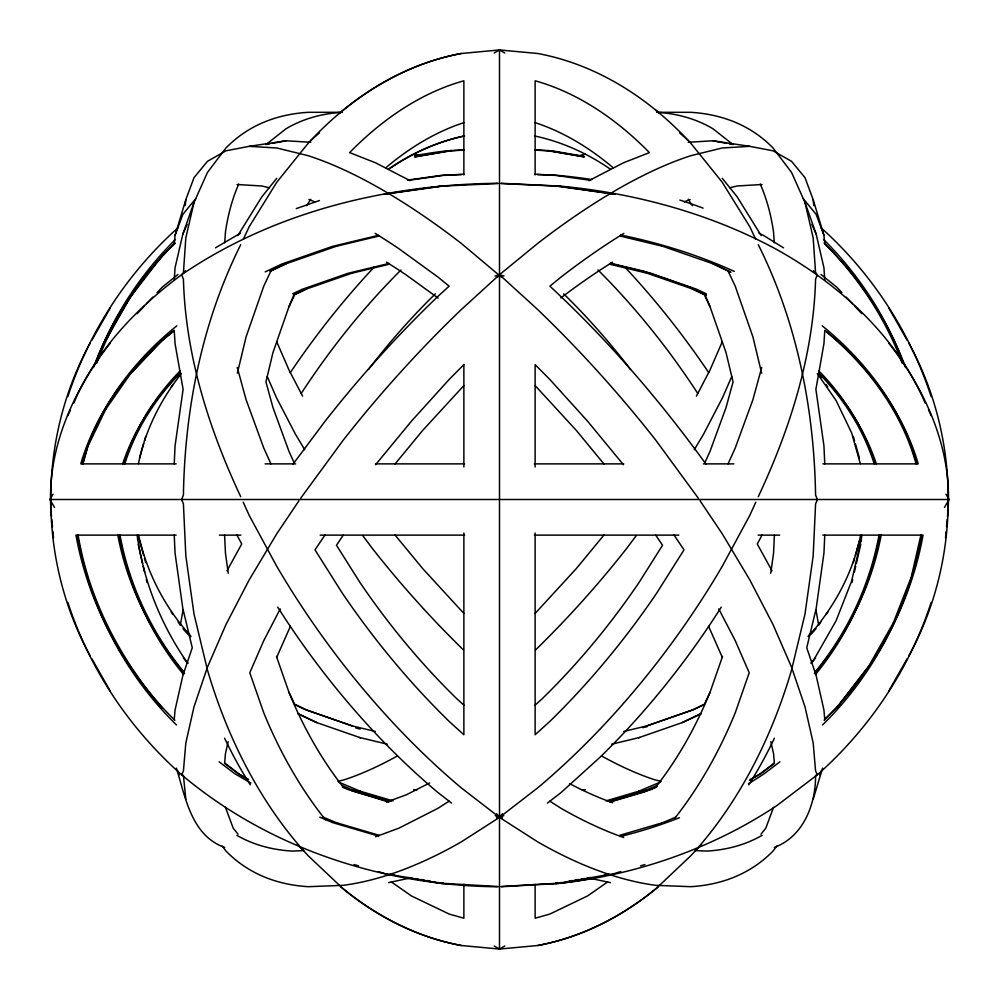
<?xml version="1.0" encoding="UTF-8"?>
<svg xmlns="http://www.w3.org/2000/svg" width="999" height="999" viewBox="0 0 999 999"><rect width="100%" height="100%" fill="white"/><g stroke="black" fill="none" stroke-linecap="round" stroke-linejoin="round"><path stroke-width="1.5" d="M174.226 463.873L175.062 445.804L183.104 389.323L175.062 343.693L174.226 330.319L162.275 339.947L130.881 373.164L105.494 409.69M774.387 535.127L773.551 553.196L770.741 573.214M824.774 535.127L823.938 553.196L816.146 608.628L806.742 647.789L816.146 675.524L823.938 709.989L824.774 719.742M174.226 279.932L175.062 267.744L182.854 234.066L193.993 202.547L207.455 172.427L225.961 147.977A452.572 226.286 54.7 0 1 308.291 112.313L342.345 112.3M183.416 272.877L185.826 237.837L193.993 202.547M224.713 242.769L225.449 232.118A431.993 215.996 54.7 0 1 238.736 184.091M90.297 656.018C37.562 560.289 37.562 438.711 90.297 342.982M861.463 535.214L861.113 539.872L851.66 581.018L836.088 620.741L814.672 658.353L810.888 663.249M861.225 541.283L861.7 535.089M908.703 342.982C961.438 438.711 961.438 560.289 908.703 656.018M174.226 719.742L175.062 709.989L182.854 675.524L192.258 647.789L182.854 608.628L175.062 553.196L174.226 535.127M51.511 516.296C44.855 453.446 72.015 391.695 110.252 343.107M945.516 537.662L946.078 531.555M946.503 526.972L947.214 519.343M947.489 516.296C954.145 453.446 926.985 391.695 888.748 343.107M310.751 142.258L285.964 140.784L249.226 146.341L225.961 150.812L207.455 161.326L193.993 177.697L185.826 199.663L175.062 235.314L174.226 243.619C140.609 277.51 113.312 318.531 96.728 363.386M185.227 205.632L185.826 199.663M774.287 847.477C803.371 836.6 815.733 804.495 815.584 775.436L817.382 774.787C869.592 728.483 909.577 668.905 931.143 602.422M180.257 625.511L183.104 609.677M228.159 741.633L225.449 753.621L224.613 763.386L238.224 773.726L247.627 779.158M851.997 582.504L852.671 579.57M854.357 572.227L855.706 566.346M856.38 563.411L860.776 544.305M879.033 535.127C869.742 585.327 847.289 633.016 814.809 672.364M879.719 535.127C870.479 586.001 848.363 634.59 815.446 674.5M881.18 535.127C871.615 586.063 847.627 633.841 814.472 673.513M920.891 535.127L911.275 577.035L893.106 623.376M921.577 535.127C909.24 606.618 874.337 674.15 822.514 724.949M237.362 373.201L246.091 336.863L263.761 286.189L270.954 270.954L286.189 263.761M761.75 367.407L752.909 399.675L735.239 448.014L728.046 463.873M82.255 463.873C96.766 408.928 133.029 361.176 176.798 325.824M82.73 463.848L87.325 447.527L105.894 409.003M82.942 463.873L87.725 446.84M122.652 463.873C134.191 429.383 154.695 397.877 180.532 372.302M124.113 463.873C134.378 428.846 154.758 396.84 180.195 370.829M124.8 463.873C135.402 429.982 155.132 398.826 179.957 373.489M139.535 458.279L143.644 443.668M144.468 440.746L145.692 436.363M853.308 562.637L854.532 558.254M855.356 555.332L859.465 540.721M813.174 799.337L822.589 768.144M294.368 294.043A390.859 276.373 90 0 0 288.948 306.755L272.964 352.61L265.934 381.88L272.964 407.555L288.948 451.286L294.031 462.475M646.39 726.036L692.245 710.052L704.332 704.332L710.052 692.245L722.539 656.418M175.062 235.314L182.854 214.348L195.692 198.726M773.551 807.329L765.758 828.283L760.951 834.14M819.779 774.862L821.34 770.679M67.857 396.578C89.073 331.68 127.435 272.889 178.384 227.41M93.419 367.557C110.639 320.716 139.236 277.934 174.887 243.119M95.08 364.61C111.975 317.67 140.072 274.625 175.399 239.498M276.735 657.205L290.384 626.348M722.265 341.795L710.052 369.892L696.415 396.116M731.73 376.573L722.639 397.477L703.621 434.09L694.243 449.775M182.854 234.066L187.138 224.475M704.969 462.475L710.052 451.286L726.036 407.555L733.066 381.88L726.036 352.61L710.052 306.755A390.859 276.373 -90 0 0 704.632 294.043M755.806 502.16L749.774 515.447L722.177 566.433A452.572 226.286 -54.7 0 1 537.662 787.899L499.5 817.382L461.338 841.857A452.572 226.286 -54.7 0 1 343.107 885.339L308.291 886.687A452.572 226.286 -54.7 0 1 225.961 851.023L222.19 846.041M758.291 496.678C790.284 428.534 813.511 354.845 815.584 279.121L817.382 274.725L813.448 270.704M240.709 244.705C202.01 322.065 184.89 408.966 183.416 495.079L181.618 499.5L183.416 503.921L185.826 555.881L193.993 613.948L207.455 670.004A452.572 320.017 90 0 0 308.291 855.868L343.107 888.748A452.572 320.017 -90 0 0 461.338 945.516L499.5 949.05L537.662 945.516A452.572 320.017 90 0 0 655.893 888.748L690.709 855.868A452.572 320.017 -90 0 0 791.545 670.004L805.007 613.948L813.174 555.881L815.584 503.921L817.382 499.5L815.584 495.079C814.11 408.966 796.99 322.065 758.291 244.705M243.306 239.211L249.226 226.673L276.823 182.168L308.291 143.132A452.572 320.017 -90 0 1 461.338 53.484L499.5 49.95L537.662 53.484A452.572 320.017 90 0 1 690.709 143.132L722.177 182.168L749.774 226.673L755.694 239.211M288.948 306.755L294.668 294.668L306.755 288.948M67.857 415.459L70.504 409.965M73.801 403.072C95.966 350.686 136.376 308.216 181.618 274.725L185.552 270.704M226.973 570.816L241.746 543.968L236.963 535.127M280.232 608.94L263.761 640.634L249.787 672.764L263.761 712.811A431.993 305.469 90 0 0 325.437 819.792M762.037 535.127L757.254 543.968L772.027 570.816M91.833 340.284L110.252 307.954M105.719 340.434L130.482 296.953L161.875 256.256L175.087 243.219M893.281 622.939L868.119 667.27L836.725 707.954M888.748 691.046L907.167 658.716M54.52 507.417L49.95 499.5L52.997 494.218M944.48 507.417L949.05 499.5L946.003 494.218M237.762 235.664L261.913 196.716L276.735 178.334M306.718 205.732L310.701 199.288M298.938 500.811L276.823 533.678L249.226 579.832L225.961 624.587L207.455 667.17L193.993 706.842L185.826 742.956L183.416 771.028L181.618 774.787C269.268 848.763 384.028 885.801 497.977 886.775M300.637 498.289L343.107 440.322A452.572 160.002 -49.1 0 1 461.338 309.54L499.5 274.725L537.662 243.444A452.572 160.002 -49.1 0 1 690.709 155.732L722.177 147.989L749.774 146.341L773.039 150.812L791.545 161.326L805.007 177.697L813.174 199.663L823.938 235.314L824.774 243.619C858.328 277.46 885.601 318.394 902.184 363.161M325.249 534.627L314.997 549.862L342.345 593.194A431.993 215.996 54.7 0 0 449.238 721.49L463.873 734.752L463.873 533.004M343.206 535.239L336.463 545.267L360.052 582.629A390.859 195.429 54.7 0 0 456.768 698.713L463.873 705.144M171.191 387L172.902 384.528M178.072 377.123L179.795 374.662M819.205 624.338L820.928 621.878M826.098 614.472L827.809 612M292.857 464.373L325.174 421.103A431.993 152.735 -49.1 0 1 438.037 296.278L449.113 286.176L438.037 277.11L398.851 248.676A431.993 152.735 49.1 0 0 375.162 233.391M636.301 535.539L626.81 548.239A370.279 130.919 -49.1 0 1 535.526 649.962M776.81 846.041L773.039 851.023A452.572 226.286 54.7 0 1 690.709 886.687L655.893 885.339A452.572 226.286 54.7 0 1 537.662 841.857L499.5 817.382L461.338 787.899A452.572 226.286 54.7 0 1 276.823 566.433L249.226 515.447L243.194 502.16M811.925 662.637L815.634 657.829M868.518 666.42L837.125 707.105L825.012 719.068M502.297 813.785L499.5 817.382L496.54 817.769M497.639 277.098L499.5 274.725L503.958 276.011M375.574 464.747L411.401 421.216L449.238 379.37L463.873 364.647M394.83 464.235L422.54 430.581L463.873 385.577M604.17 534.765L576.46 568.419L535.127 613.423M137.163 313.711L144.493 305.969M146.578 303.746L152.859 297.103M157.043 292.67L162.275 287.138L178.009 274.45M130.482 373.863L161.875 340.634L174.026 330.844M808.328 635.913L814.672 629.208A370.279 261.825 0 0 0 860.539 535.414M808.179 636.663L815.421 628.995M810.776 634.253L815.946 628.783M824.113 720.254C874.937 670.679 910.401 605.094 923.039 535.127L822.851 535.127M340.497 112.712L343.107 110.252A452.572 320.017 90 0 1 461.338 53.484M385.701 167.869C408.703 148.401 435.102 131.993 463.873 122.652M701.723 844.58L695.329 850.611L707.042 851.073A431.993 215.996 54.7 0 0 762.15 835.314M535.127 705.144L542.232 698.713A390.859 195.429 -54.7 0 0 638.948 582.629L662.537 545.267L655.794 535.239M173.826 330.756C131.381 365.06 96.091 411.014 80.794 463.873L176.149 463.873M265.921 144.63L285.964 128.809A431.993 215.996 54.7 0 1 340.771 112.4M547.427 803.084L560.963 792.632L600.149 757.13A431.993 215.996 -54.7 0 0 721.278 607.142M774.275 763.086L759.802 774.075L750.399 779.507M779.894 761.8L764.198 773.726A431.993 374.126 0 0 1 748.563 783.641M607.554 882.005L587.599 895.928L549.762 914.097L535.127 918.206L535.127 884.29M449.113 801.186L438.037 808.278L398.851 828.196L375.574 836.762M215.484 247.839L240.334 233.242M749.462 780.269L760.776 773.726L774.387 763.386L773.551 753.621L770.841 741.633M494.218 52.997L499.5 49.95L504.782 52.997M494.218 946.003L499.5 949.05L504.782 946.003M588.973 180.644L623.426 162.812L649.4 152.597C617.719 120.292 579.058 93.057 535.127 80.794L535.127 174.95M429.682 782.929L406.381 794.779L386.413 802.122M265.21 271.878L281.793 264.048L332.467 246.378L378.409 235.352M270.005 271.228L285.214 264.048L336.863 246.091M292.769 293.781L302.36 289.235L348.214 273.251L389.148 263.424M293.444 295.067L305.781 289.235L352.61 272.964M704.183 704.582L693.219 709.765L647.364 725.749L623.701 731.48M681.955 722.639L701.298 713.511M700.986 713.823L682.929 722.352L638.511 737.786M638.511 791.345L660.514 782.017M646.39 789.984L657.392 785.351M657.205 786.425L643.968 792.082L610.227 802.01M656.518 787.187L650.786 789.635L609.852 801.673M662.137 822.914L675.774 817.145M503.771 815.634L499.5 817.382L495.229 815.634M296.266 208.604L319.443 200.524M605.968 800.911L639.497 790.996M607.929 801.235L647.364 789.635M619.904 835.264L663.111 822.564M620.766 871.59L613.948 873.663L555.881 883.665M640.496 865.858L644.929 864.56M495.042 276.011L499.5 274.725L537.662 309.54A452.572 160.002 49.1 0 1 655.893 440.322L698.363 498.289M729.869 187.762L737.087 185.989L762.037 184.503M337.999 781.355L343.718 779.957A370.279 130.919 -49.1 0 0 397.44 755.943M335.889 246.378L378.796 236.076M351.636 273.251L389.573 264.148M642.794 727.672L647.29 726.585M611.775 744.155L639.497 737.512M580.931 155.057L585.402 154.096M388.561 882.629L411.401 877.746M267.183 144.393L269.693 143.906M272.452 143.381L285.964 140.784M414.46 156.831L451.173 150.512M415.247 156.88L450.187 150.861L463.873 150.087M555.681 883.203L558.666 882.691M553.196 883.815L554.07 883.665M555.581 883.403L561.45 882.529M569.23 881.056L572.252 880.531M575.199 880.156L578.321 879.495M581.306 879.108L584.365 878.571M587.424 878.046L590.471 877.522M604.233 875.149L608.816 874.362M407.53 180.107L441.408 175.349L463.873 174.226M408.566 180.295L445.804 175.062M385.052 193.993L443.119 185.826M384.078 194.281L442.132 186.114L497.952 183.529M582.242 790.109L585.277 789.685M688.249 142.258L713.036 140.784L749.774 146.341M464.085 149.875L446.778 150.861A390.859 338.486 0 0 0 414.697 155.707M501.048 886.488L556.868 883.316M501.023 886.775L560.277 883.316A452.572 391.933 0 0 0 776.722 805.681L817.382 774.787L815.584 771.028L813.174 742.956L805.007 706.842L791.545 667.17L773.039 624.587L749.774 579.832L722.177 533.678L700.062 500.811M444.817 175.349L461.526 174.575M497.977 183.292C387 184.44 274.101 211.638 181.618 274.725L183.416 279.121C185.489 354.845 208.716 428.534 240.709 496.678M656.655 112.3L690.709 112.313A452.572 226.286 -54.7 0 1 773.039 147.977L791.545 172.427L805.007 202.547L816.146 234.066L823.938 267.744L824.774 279.932M265.122 463.873L295.617 463.873M375.374 463.873L464.622 463.873M534.378 463.873L623.726 463.873M703.383 463.873L733.878 463.873M822.851 463.873L918.206 463.873C902.909 411.014 867.619 365.06 825.174 330.756M49.95 499.5L949.05 499.5M176.149 535.127L75.961 535.127C88.599 605.094 124.063 670.679 174.887 720.254M219.355 535.127L240.871 535.127M320.179 535.127L464.622 535.127M534.378 535.127L678.821 535.127M758.129 535.127L779.645 535.127M535.127 174.226L557.592 175.349A431.993 305.469 0 0 1 591.645 179.495M537.425 174.563L554.183 175.349M501.023 183.292L560.277 186.114A452.572 320.017 0 0 1 776.722 249.513C839.61 284.603 896.34 335.976 925.199 403.072M501.048 183.529L556.868 186.114L614.922 194.281M534.915 149.875L552.222 150.861L584.14 156.356M535.127 150.087L548.813 150.861L583.753 156.88M442.132 883.316L497.952 886.488M249.226 146.341L276.823 147.989L308.291 155.732A452.572 160.002 49.1 0 1 461.338 243.444L501.361 277.098M236.963 184.503L261.913 185.989L269.131 187.762M502.46 817.769L499.5 817.382L496.703 813.785M553.196 175.062L590.434 180.295M555.881 185.826L613.948 193.993M413.723 789.685L416.758 790.109M547.827 150.512L584.54 156.831M440.334 882.691L443.319 883.203M390.184 874.362L394.767 875.149M408.529 877.522L411.576 878.046M414.635 878.571L417.694 879.108M420.679 879.495L423.801 880.156M426.748 880.531L429.77 881.056M437.55 882.529L443.419 883.403M444.93 883.665L445.804 883.815M443.119 883.665L385.052 873.663L378.234 871.59M406.955 877.534L441.408 883.466M713.036 140.784L726.548 143.381M729.307 143.906L731.817 144.393M413.598 154.096L418.069 155.057M587.599 877.746L610.439 882.629M620.204 236.076L663.111 246.378M610.689 263.261L643.968 271.253L689.822 287.25L706.281 295.017M609.852 263.424L650.786 273.251L696.64 289.235L706.231 293.781M609.427 264.148L647.364 273.251M375.299 731.48L351.636 725.749L305.781 709.765L294.643 704.495M359.503 737.512L387.225 744.155M661.001 781.355L655.282 779.957A370.279 130.919 49.1 0 1 601.56 755.943M535.127 122.652C563.898 131.993 590.297 148.401 613.299 167.869M359.503 790.996L393.032 800.911M351.636 789.635L391.071 801.235M389.148 801.673L348.214 789.635L342.482 787.187M388.773 802.01L351.71 790.671M335.889 822.564L379.096 835.264M378.621 836.126L332.467 822.564L319.805 817.145M354.071 864.56L358.504 865.858M662.137 246.091L713.786 264.048L730.606 271.99M646.39 272.964L693.219 289.235L705.756 295.155M352.61 726.036L306.755 710.052L294.668 704.332L288.948 692.245L276.461 656.418M360.489 737.786L316.071 722.352L298.339 713.985M338.486 782.017L360.489 791.345M341.608 785.351L352.61 789.984M323.226 817.145L336.863 822.914M712.811 263.761L730.806 272.265M692.245 288.948L704.332 294.668L710.052 306.755M297.702 713.511L317.045 722.639M410.027 180.644L375.574 162.812L349.6 152.597C381.281 120.292 419.942 93.057 463.873 80.794L463.873 174.95M224.713 847.477C191.421 835.589 185.539 797.689 176.411 768.144M248.601 779.507L239.198 774.075L224.725 763.086M250.911 783.054L234.802 773.726L219.106 761.8M783.516 247.839L764.198 235.851A431.993 305.469 0 0 0 758.89 233.029M549.887 801.186L560.963 808.278A431.993 215.996 54.7 0 0 623.638 837.487M391.446 882.005L411.401 895.928L449.238 914.097L463.873 918.206L463.873 884.29M438.136 298.102L406.381 275.075A390.859 138.187 49.1 0 0 386.438 262.15M451.573 803.084L438.037 792.632A431.993 215.996 54.7 0 1 277.722 607.142M733.079 144.63L713.036 128.809A431.993 215.996 -54.7 0 0 658.229 112.4M820.991 274.45L836.725 287.138L841.957 292.67M822.202 325.824C865.971 361.176 902.234 408.928 916.745 463.873M655.893 110.252L658.503 112.712M297.277 844.58L303.671 850.611L291.958 851.073A431.993 215.996 -54.7 0 1 236.85 835.314M820.616 227.41C871.565 272.889 909.927 331.68 931.143 396.578M823.601 239.498C858.928 274.625 887.025 317.67 903.92 364.61M824.113 243.119C859.764 277.934 888.361 320.716 905.581 367.557M176.486 724.949C124.663 674.15 89.76 606.618 77.422 535.127M535.127 385.577L576.46 430.581L604.17 464.235M463.873 613.423L422.54 568.419L394.83 534.765M846.141 297.103L852.422 303.746M854.507 305.969L861.837 313.711M818.805 370.829C844.242 396.84 864.622 428.846 874.887 463.873M818.468 372.302C844.305 397.877 864.809 429.383 876.348 463.873M819.043 373.489C843.868 398.826 863.598 429.982 874.2 463.873M190.672 635.913C165.01 607.692 146.841 572.702 138.711 535.389M183.579 628.995L190.821 636.663M183.054 628.783L188.224 634.253M623.426 464.747L587.599 421.216L549.762 379.37L535.127 364.647L535.127 466.97M803.308 198.726L816.146 214.348L823.938 235.314M238.049 834.14L233.242 828.283L225.449 807.329M722.265 178.334L737.087 196.716L761.238 235.664M188.112 663.249L184.328 658.353A370.279 320.679 0 0 1 137.887 539.872L137.537 535.214M183.366 657.829L187.075 662.637M184.191 672.364C151.711 633.016 129.258 585.327 119.967 535.127M184.528 673.513C151.373 633.841 127.385 586.063 117.82 535.127M183.554 674.5C150.637 634.59 128.521 586.001 119.281 535.127M162.275 707.954C119.917 658.816 88.948 599.412 78.109 535.127M706.143 464.373C659.827 400.249 607.941 339.972 549.887 286.176L560.963 277.11A431.993 152.735 -49.1 0 1 623.838 233.391M362.699 535.539L372.19 548.239A370.279 130.919 49.1 0 0 463.474 649.962M819.13 373.776L821.815 377.61M818.356 373.426L820.928 377.123M826.098 384.528L827.809 387M817.344 373.638L836.088 400.512L851.66 432.942L860.289 463.611M171.191 612L172.902 614.472M178.072 621.878L179.795 624.338M673.751 534.627L684.003 549.862L656.655 593.194A431.993 215.996 -54.7 0 1 549.762 721.49L535.127 734.752L535.127 533.004M688.299 199.288L692.282 205.732M304.757 449.775L295.379 434.09L276.361 397.477L267.27 376.573M888.748 307.954L907.167 340.284M91.833 658.716L110.252 691.046M718.768 608.94L735.239 640.634L749.213 672.764L735.239 712.811A431.993 305.469 -90 0 1 674.525 818.581M708.616 626.348L722.265 657.205M302.585 396.116L288.948 369.892L276.735 341.795M928.496 409.965L931.143 415.459M728.046 270.954L735.239 286.189L752.909 336.863L761.638 373.201M270.954 463.873L263.761 448.014L246.091 399.675L237.25 367.407M811.862 224.475L816.146 234.066M67.857 602.422C89.423 668.905 129.408 728.483 181.618 774.787L183.416 775.436L185.826 799.337M177.66 770.679L179.221 774.862M916.058 463.873C901.523 410.976 866.645 364.96 824.774 330.319L823.938 343.693L815.896 389.323L823.938 445.804L824.774 463.873M853.308 436.363L854.532 440.746M855.356 443.668L859.465 458.279M139.535 540.721L143.644 555.332M144.468 558.254L145.692 562.637M815.896 609.677L818.743 625.511M805.007 202.547L813.174 237.837L815.584 272.877M138.224 544.305L142.62 563.411M143.294 566.346L144.643 572.227M146.329 579.57L147.003 582.504M228.259 573.214L225.449 553.196L224.613 535.127M813.174 199.663L813.773 205.632M51.786 519.343L52.497 526.972M52.922 531.555L53.484 537.662M137.313 535.127L137.662 539.785M774.287 242.769L773.551 232.118A431.993 215.996 -54.7 0 0 760.264 184.091M499.5 49.95L499.5 949.05M463.873 364.41L463.873 466.97M534.49 135.951A370.279 261.825 -90 0 1 610.414 169.193M310.427 140.909A431.993 305.469 90 0 1 319.455 132.855M250.262 784.864A431.993 305.469 90 0 1 224.588 738.199M658.229 886.837A452.572 320.017 -90 0 1 537.662 945.516M461.338 945.516A452.572 320.017 90 0 1 340.771 886.837M343.181 787.025A390.859 276.373 90 0 1 288.948 692.245M710.052 692.245A390.859 276.373 90 0 1 655.819 787.025M774.412 738.199A431.993 305.469 -90 0 1 748.738 784.864M679.545 132.855A431.993 305.469 90 0 1 688.573 140.909M598.051 270.017A390.859 195.429 54.7 0 1 697.889 393.631M624.525 266.745A431.993 215.996 54.7 0 1 708.753 372.702M563.661 293.856A370.279 185.14 54.7 0 1 630.494 369.443M301.111 393.631A390.859 195.429 -54.7 0 1 400.949 270.017M290.247 372.702A431.993 215.996 -54.7 0 1 374.475 266.745M368.506 369.443A370.279 185.14 -54.7 0 1 435.339 293.856M612.774 802.796A390.859 195.429 54.7 0 1 569.53 783.591M679.857 200.075A431.993 305.469 0 0 1 703.084 208.129M620.579 235.015A431.993 305.469 0 0 1 734.253 271.378M360.102 729.07A390.859 276.373 0 0 1 355.619 727.859M138.461 463.586A370.279 261.825 0 0 1 181.356 373.514M308.928 199.5A431.993 152.735 49.1 0 1 314.772 201.885M560.864 297.952A390.859 138.187 -49.1 0 1 612.562 262.15M684.228 201.885A431.993 152.735 -49.1 0 1 690.072 199.5M592.232 878.271A431.993 374.126 0 0 1 557.592 883.466M641.47 791.508A370.279 320.679 0 0 1 637.125 793.019M631.293 794.967A370.279 320.679 0 0 1 626.885 796.378M679.482 817.694A431.993 374.126 0 0 1 620.579 836.475M464.51 135.951A370.279 261.825 -90 0 0 388.586 169.193A370.279 261.825 90 0 1 464.51 135.951"/></g></svg>
